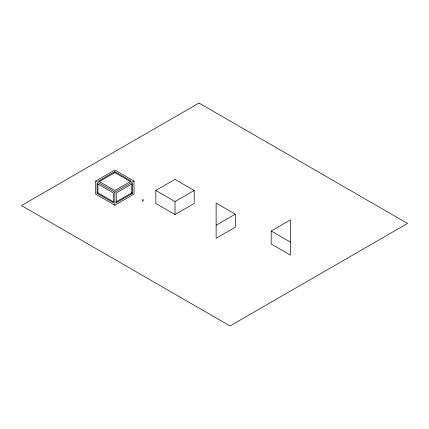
<?xml version="1.0" encoding="UTF-8"?>
<svg xmlns="http://www.w3.org/2000/svg" width="429" height="429" viewBox="0 0 429 429"><rect width="100%" height="100%" fill="white"/><g stroke="black" fill="none" stroke-linecap="round" stroke-linejoin="round"><path stroke-width="0.64" d="M95.662 181.092L114.838 170.018L134.014 181.092L134.014 194.117L114.838 205.191L95.662 194.117L95.662 181.092L114.838 192.165L134.014 181.092M114.838 171.648L98.482 181.092L114.838 190.535L131.194 181.092L114.838 171.648L114.838 172.624L130.631 181.746M99.045 181.746L114.838 172.624M97.072 193.307L113.428 202.751L113.428 192.98L97.072 183.537L97.072 193.307L97.914 192.819L113.712 201.936M115.964 201.936L131.762 192.819L132.604 193.307L132.604 183.537L116.248 192.98L116.248 202.751L132.604 193.307M155.84 190.449L175.016 179.376L194.192 190.449L194.192 203.475L175.016 214.548L155.84 203.475L155.84 190.449L175.016 201.523L194.192 190.449M216.125 225.257L235.301 214.184L235.301 227.209L216.125 238.283L216.125 203.11L235.301 214.184M271.192 231.006L290.369 219.932L290.369 255.105L271.192 244.031L271.192 231.006L290.369 242.079M175.016 201.523L175.016 214.548M143.147 201.078L143.147 199.753L142.353 199.753L142.353 201.078M131.762 183.698L131.762 192.819M114.838 192.165L114.838 205.191M97.914 183.698L97.914 192.819M198.986 103.046L21.45 205.545L230.014 325.954L407.55 223.455L198.986 103.046"/></g></svg>
